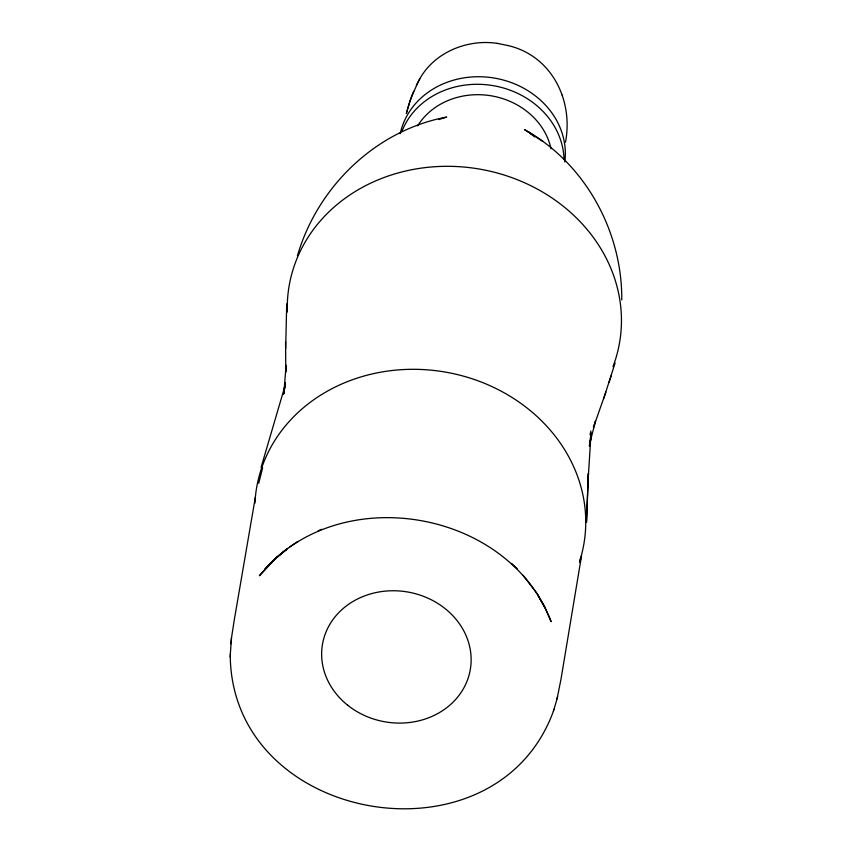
<?xml version="1.0" encoding="UTF-8"?>
<svg xmlns="http://www.w3.org/2000/svg" width="852" height="852" viewBox="0 0 852 852"><rect width="100%" height="100%" fill="white"/><g stroke="black" fill="none" stroke-linecap="round" stroke-linejoin="round"><path stroke-width="1.28" d="M553.544 710.856C496.013 869.04 232.734 824.629 230.242 656.317M230.253 655.103L231.488 637.914L234.268 619.979L255.376 497.142M230.232 656.892L230.253 654.528M285.665 348.713L286.709 303.951M588.114 480.049L586.495 522.361L588.402 473.137L588.114 480.049L591.064 432.827L589.403 446.107L591.022 437.47L589.627 444.03M283.844 393.571L285.292 382.495L283.716 392.847M565.515 142.124C573.481 99.876 551.521 55.795 508.229 45.593M283.886 393.241L286.07 365.306L285.793 372.132L285.569 341.641M230.849 643.803L231.488 637.914M283.471 394.497L285.367 384.646L261.063 467.471M581.533 555.792L561.074 678.746L557.08 698.832L553.363 711.399M557.08 698.832L557.602 696.553M590.031 434.701L590.915 430.974M589.925 442.774L595.569 420.963L593.418 427.448L605.847 392.122M258.731 483.244L262.618 467.886M407.267 110.132L406.351 113.508L409.61 102.219M407.607 108.886L411.005 98.065L417.97 82.314M603.621 398.821L615.091 363.005M579.616 562.469L580.702 559.04M409.918 101.345L412.272 94.849M609.02 382.452L611.289 375.636M579.658 561.031L580.404 558.763M553.938 709.705L554.119 709.162M297.38 255.951C317.359 187.025 375.551 130.356 446.672 117.065L438.705 119.578M412.421 94.476L413.678 91.292M418.204 81.867C432.198 53.112 466.481 38.702 497.291 43.377M416.372 85.328L419.77 78.895M275.175 558.742L259.37 575.728L274.983 558.997L286.528 549.465L274.983 558.997L264.589 569.519C343.271 480.954 509.134 510.657 551.169 621.726L545.163 608.221L537.474 594.579M276.037 557.879L287.507 548.4M289.595 547.005L297.944 541.414M318.211 530.785L321.768 529.284M497.28 43.377L508.261 45.603M542.735 141.336L524.491 129.6C585.015 163.169 622.301 231.137 621.768 299.925M532.351 134.659L528.102 131.698L534.673 136.831M511.583 563.417L517.185 568.699M523.128 575.302L536.877 593.237M537.495 594.313L544.907 607.529L544.268 606.102M562.331 95.104L562.533 95.807M254.908 503.244A166.023 145.905 9.6 0 1 445.053 372.026A166.023 145.905 9.6 0 1 580.297 559.125M287.316 312.088A167.631 147.321 9.6 0 1 478.654 168.93A167.631 147.321 9.6 0 1 612.971 366.701M401.952 131.251A83.549 73.421 9.6 0 1 493.255 85.658A83.549 73.421 9.6 0 1 564.024 159.079M400.206 133.732A83.549 73.421 9.6 0 1 494.533 78.096A83.549 73.421 9.6 0 1 564.791 161.997M417.64 125.883A71.77 63.069 9.6 0 1 491.498 95.861A71.77 63.069 9.6 0 1 551.042 148.791M347.691 705.232A74.976 65.892 9.6 0 0 469.846 671.919A74.976 65.892 9.6 0 0 371.642 593.61A74.976 65.892 9.6 0 0 347.691 705.232"/></g></svg>
